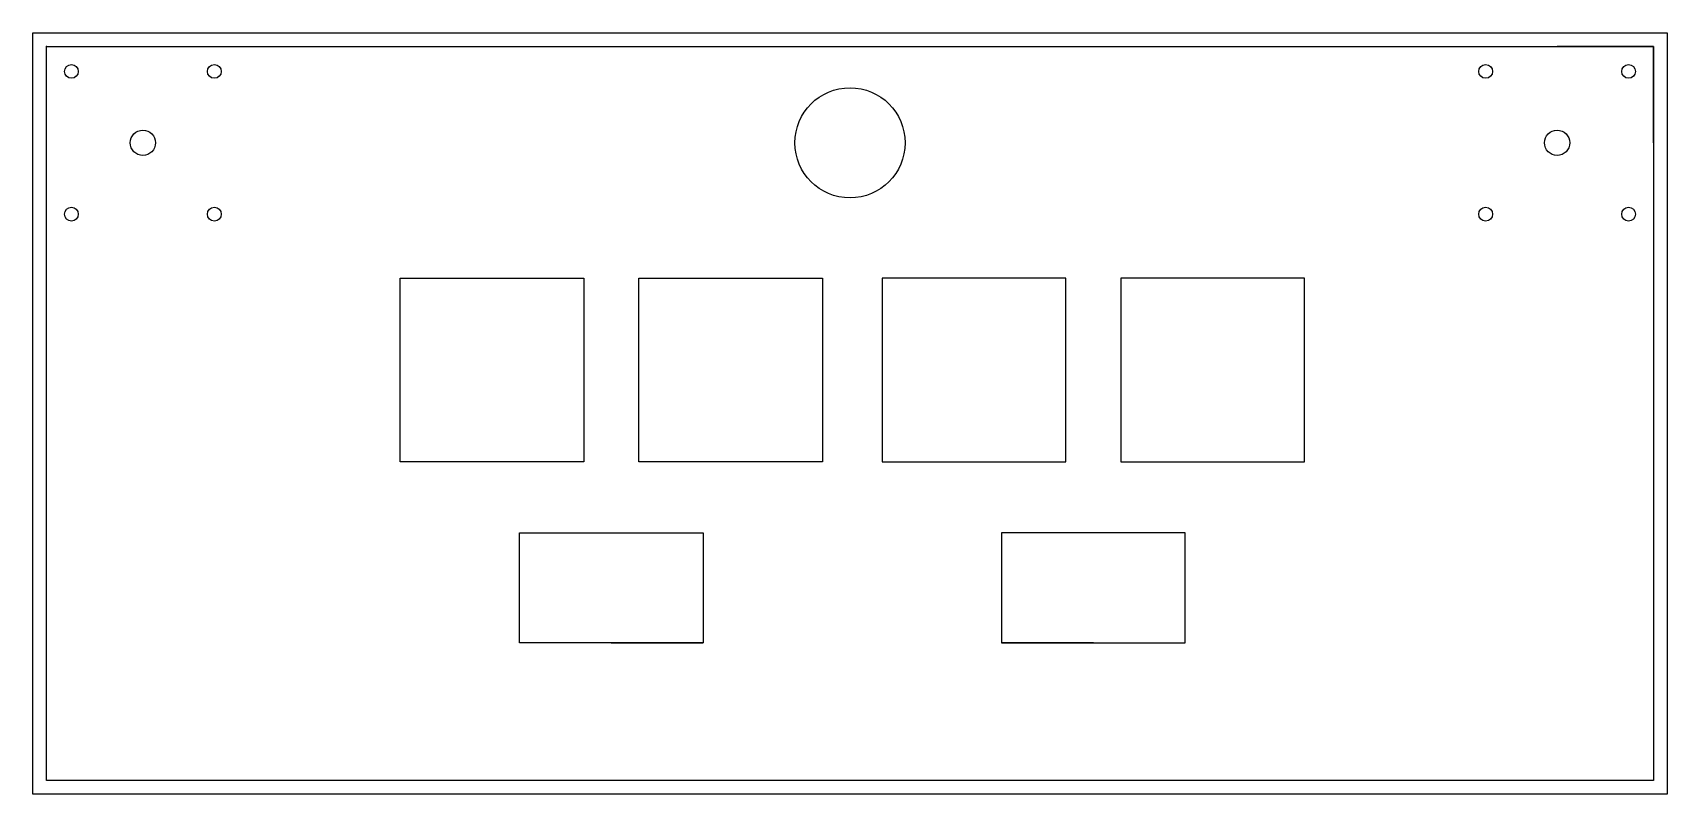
# Model space of a CAD drawing. Header units: millimetres. Extents: x -3 to 353, y -163 to 3.
import ezdxf

# ---------------------------------------------------------------- set-up
doc = ezdxf.new("R2010")
doc.units = ezdxf.units.MM
doc.header["$MEASUREMENT"] = 0
doc.layers.add('Shell v1_Sketch1', color=7, linetype='Continuous')

msp = doc.modelspace()

# ---------------------------------------------------------------- linework, layer by layer
at = {"layer": 'Shell v1_Sketch1'}
for p, q in [((-3, -163), (-3, 3)), ((-3, 3), (353, 3)), ((0, 0), (350, 0)), ((0, -160), (0, 0)), ((0, 0), (21, 0)), ((350, 0), (329, 0)), ((350, 0), (350, -160)), ((350, -21), (350, 0)), ((353, 3), (353, -163)), ((77, -90.5), (77, -50.5)), ((77, -50.5), (117, -50.5)), ((117, -50.5), (117, -90.5)), ((129, -90.5), (129, -50.5)), ((129, -50.5), (169, -50.5)), ((169, -50.5), (169, -90.5)), ((182, -50.5), (182, -90.5)), ((222, -50.5), (182, -50.5)), ((222, -90.5), (222, -50.5)), ((274, -50.5), (234, -50.5)), ((234, -50.5), (234, -90.5)), ((274, -90.5), (274, -50.5)), ((117, -90.5), (77, -90.5)), ((169, -90.5), (129, -90.5)), ((182, -90.5), (222, -90.5)), ((234, -90.5), (274, -90.5)), ((103, -130), (103, -106)), ((103, -106), (143, -106)), ((143, -106), (143, -130)), ((208, -106), (208, -130)), ((248, -106), (208, -106)), ((248, -130), (248, -106)), ((143, -130), (103, -130)), ((123, -130), (143, -130)), ((228, -130), (208, -130)), ((208, -130), (248, -130)), ((350, -160), (0, -160)), ((353, -163), (-3, -163))]:
    msp.add_line(p, q, dxfattribs=at)
for centre, radius in [((5.44, -5.44), 1.5), ((36.56, -5.44), 1.5), ((313.44, -5.44), 1.5), ((344.56, -5.44), 1.5), ((175, -21), 12), ((21, -21), 2.75), ((329, -21), 2.75), ((5.44, -36.56), 1.5), ((36.56, -36.56), 1.5), ((313.44, -36.56), 1.5), ((344.56, -36.56), 1.5)]:
    msp.add_circle(centre, radius, dxfattribs=at)
msp.add_point((0, 0), dxfattribs=at)

doc.saveas('drawing.dxf')
